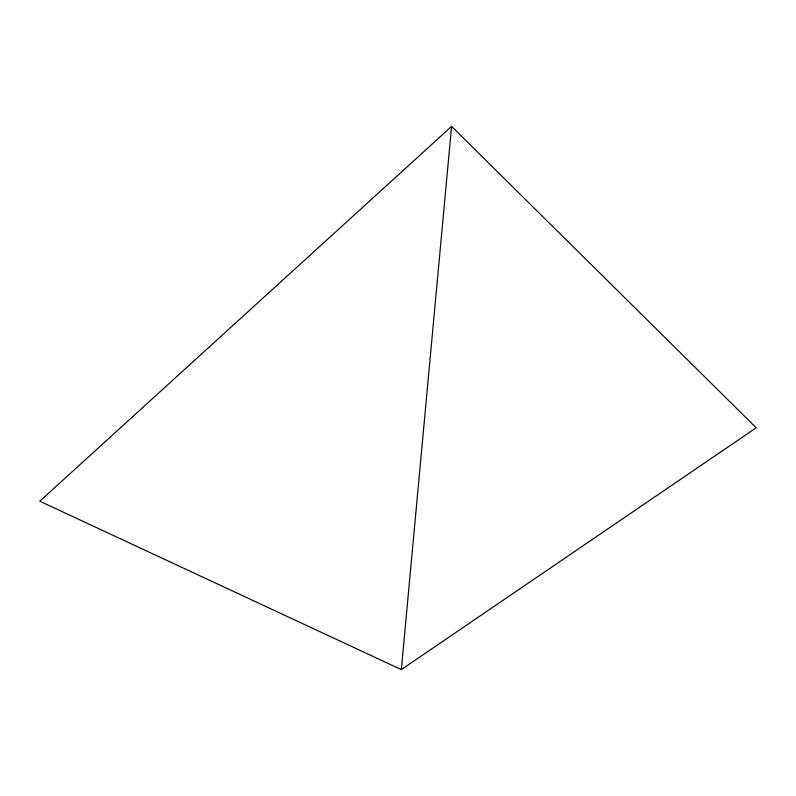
<?xml version="1.0" encoding="UTF-8"?>
<svg xmlns="http://www.w3.org/2000/svg" width="796" height="796" viewBox="0 0 796 796"><rect width="100%" height="100%" fill="white"/><g stroke="black" fill="none" stroke-linecap="round" stroke-linejoin="round"><path stroke-width="1.19" d="M401.333 669.605L451.591 126.395L756.2 427.79L401.333 669.605L39.8 501.221L451.591 126.395"/></g></svg>
